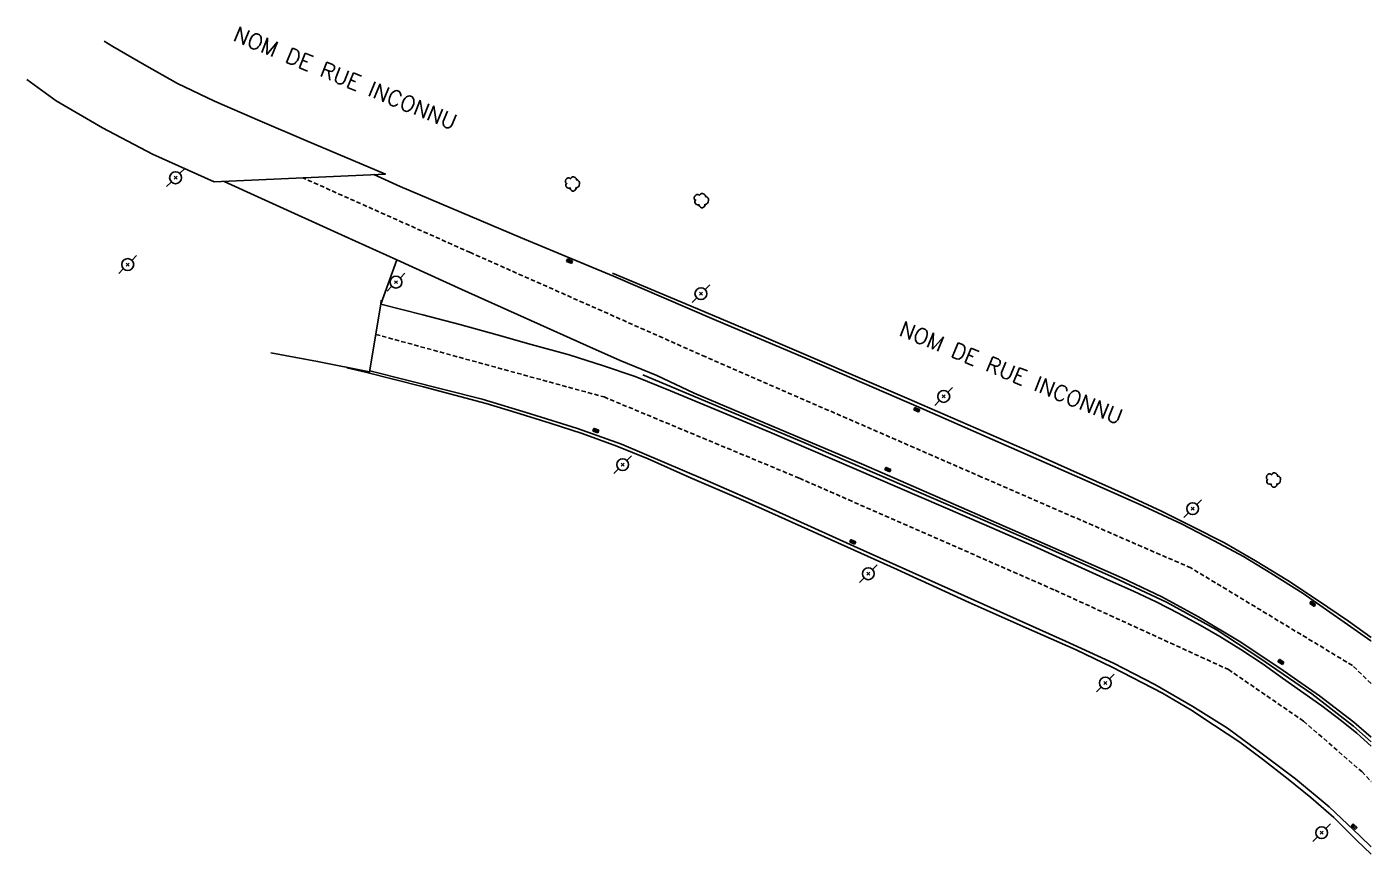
# Model space of a CAD drawing. Header units: millimetres. Extents: x 155000 to 156001, y 121015 to 121765.
# Drawn here: x 155848.9 to 156000, y 121672.2 to 121765.2 of the extents above; entities that cross this region are included whole.
import ezdxf
from ezdxf.enums import TextEntityAlignment as Align

# ---------------------------------------------------------------- set-up
doc = ezdxf.new("R2010")
doc.units = ezdxf.units.MM
doc.linetypes.add('DASHED', pattern=[0.75, 0.5, -0.25])
doc.layers.get('0').update_dxf_attribs({"linetype": 'CONTINUOUS'})
for name, color, linetype in [('W0001', 6, 'DASHED'), ('W0008', 7, 'CONTINUOUS'), ('W0010', 4, 'CONTINUOUS'), ('W0014', 7, 'CONTINUOUS'), ('W0120', 7, 'CONTINUOUS'), ('W0300', 7, 'CONTINUOUS'), ('W0401', 7, 'CONTINUOUS'), ('W0473', 7, 'CONTINUOUS'), ('W0989', 7, 'CONTINUOUS')]:
    doc.layers.add(name, color=color, linetype=linetype)
doc.styles.get("Standard").update_dxf_attribs({"font": 'romans.shx', "width": 0.85})

# ---------------------------------------------------------------- blocks, each defined once
blk = doc.blocks.new('T473')
for p, q in [((-0.166667, 0.166667), (0.166667, -0.166667)), ((-0.166667, -0.166667), (0.166667, 0.166667)), ((0.500001, 0.500001), (1.000002, 1.000002)), ((-1.000002, -1.000002), (-0.500001, -0.500001))]:
    blk.add_line(p, q)
blk.add_ellipse((0, 0), major_axis=(0.471405, 0.471405), ratio=1, start_param=5.4977871438, end_param=11.780972451)
blk = doc.blocks.new('T401')
for p, q in [((-0.3, 0.3), (0, 0.3)), ((-0.3, -0.25), (-0.3, 0.3)), ((-0.3, 0.15), (0, 0.15)), ((-0.3, 0), (0, 0)), ((0, 0.3), (0, -0.25)), ((-0.3, -0.15), (0, -0.15)), ((-0.3, -0.25), (-0.3, -0.3)), ((-0.3, -0.3), (0, -0.3)), ((0, -0.3), (0, -0.25))]:
    blk.add_line(p, q)
blk = doc.blocks.new('T300')
for p, q in [((-0.8, 0.51), (-0.86, 0.34)), ((-0.86, 0.34), (-0.86, 0.17)), ((-0.86, 0.17), (-0.74, 0.06)), ((-0.69, 0.63), (-0.8, 0.51)), ((-0.8, -0.06), (-0.74, 0.06)), ((-0.74, 0.06), (-0.69, 0.11)), ((-0.57, 0.69), (-0.69, 0.63)), ((-0.46, 0.69), (-0.57, 0.69)), ((-0.29, 0.63), (-0.46, 0.69)), ((-0.29, 0.63), (-0.17, 0.74)), ((-0.23, 0.57), (-0.29, 0.63)), ((-0.17, 0.74), (-0.06, 0.8)), ((-0.06, 0.8), (0.06, 0.8)), ((0.06, 0.8), (0.23, 0.74)), ((0.23, 0.74), (0.34, 0.63)), ((0.34, 0.63), (0.4, 0.51)), ((0.46, 0.46), (0.34, 0.46)), ((0.4, 0.51), (0.4, 0.46)), ((0.57, 0.4), (0.46, 0.46)), ((0.57, 0.4), (0.69, 0.29)), ((0.69, 0.29), (0.74, 0.17)), ((0.74, 0.06), (0.69, -0.17)), ((0.74, 0.17), (0.74, 0.06)), ((-0.8, -0.17), (-0.8, -0.06)), ((-0.8, -0.23), (-0.8, -0.17)), ((-0.74, -0.34), (-0.8, -0.23)), ((-0.69, -0.4), (-0.74, -0.34)), ((-0.51, -0.46), (-0.69, -0.4)), ((-0.4, -0.46), (-0.51, -0.46)), ((-0.4, -0.46), (-0.34, -0.46)), ((-0.34, -0.46), (-0.34, -0.4)), ((-0.34, -0.51), (-0.34, -0.46)), ((-0.29, -0.63), (-0.34, -0.51)), ((-0.17, -0.74), (-0.29, -0.63)), ((-0.06, -0.8), (-0.17, -0.74)), ((0.06, -0.8), (-0.06, -0.8)), ((0.17, -0.74), (0.06, -0.8)), ((0.23, -0.69), (0.17, -0.74)), ((0.29, -0.46), (0.23, -0.46)), ((0.29, -0.63), (0.23, -0.69)), ((0.46, -0.4), (0.29, -0.46)), ((0.34, -0.51), (0.29, -0.63)), ((0.34, -0.51), (0.34, -0.46)), ((0.57, -0.34), (0.46, -0.4)), ((0.63, -0.29), (0.57, -0.34)), ((0.69, -0.17), (0.63, -0.29))]:
    blk.add_line(p, q)

msp = doc.modelspace()

# ---------------------------------------------------------------- linework, layer by layer
at = {"layer": 'W0001'}
for points in [[(156000, 121691.41), (155997.9, 121693.43), (155979.75, 121704.39), (155956.22, 121714.61), (155925.2, 121728.1), (155898.74, 121739.82), (155879.91, 121748.22)], [(155888.1, 121730.61), (155888.81, 121730.44), (155913.77, 121723.6), (155935.73, 121714.47), (155964.47, 121701.89), (155983.95, 121692.98), (155992.4, 121687.18), (155998.95, 121681.51), (156000, 121680.39)]]:
    msp.add_lwpolyline(points, dxfattribs=at)
at = {"layer": 'W0008'}
for points in [[(156000, 121696.2), (155999.97, 121696.22), (155992.36, 121701.52), (155988.73, 121703.82), (155985.66, 121705.67), (155982.36, 121707.43), (155978.67, 121709.34), (155973.93, 121711.57), (155967.25, 121714.51), (155949.15, 121722.44), (155936.59, 121727.9), (155926.15, 121732.32), (155914.82, 121737.18), (155904.38, 121741.52), (155890.85, 121747.26), (155887.91, 121748.58)], [(155871.05, 121747.82), (155875.26, 121745.88), (155884.66, 121741.64), (155890.48, 121738.99)], [(155890.48, 121738.99), (155897.78, 121735.69), (155911.78, 121729.4), (155915.58, 121727.7), (155919.7, 121726.01), (155923.9, 121724.04), (155942.98, 121715.97), (155951.23, 121712.4), (155966.96, 121705.49), (155971.99, 121703.28), (155976.47, 121701.14), (155980.58, 121698.92), (155985.18, 121696.15), (155989.74, 121693.15), (155994.2, 121690.02), (155998.04, 121687.08), (156000, 121685.37)], [(156000, 121684.39), (155998.4, 121685.85), (155996.67, 121687.22), (155994.46, 121688.89), (155990.02, 121692.01), (155987.85, 121693.58), (155985.34, 121695.22), (155983.01, 121696.7), (155980.8, 121697.96), (155978.38, 121699.29), (155975.84, 121700.57), (155973.3, 121701.77), (155970.32, 121703.09), (155962.07, 121706.84), (155956.5, 121709.29), (155932.42, 121719.66), (155926.58, 121722.07), (155921.24, 121724.29), (155917.26, 121725.9), (155913.71, 121727.11), (155909.86, 121728.32), (155905.57, 121729.5), (155901.74, 121730.57), (155897.56, 121731.76), (155893.4, 121732.82), (155888.66, 121734.04)], [(155887.44, 121726.55), (155900.07, 121723.35), (155905.49, 121721.69), (155910.78, 121720.05), (155915.75, 121718.29), (155925.15, 121714.29), (155932.66, 121710.99), (155941.85, 121706.84), (155955.39, 121700.77), (155965.63, 121696.16), (155971.03, 121693.7), (155975.67, 121691.3), (155979.94, 121688.83), (155983.85, 121686.38), (155987.31, 121683.86), (155991.51, 121680.7), (155995.27, 121677.54), (155998.73, 121674.29), (156000, 121673.05)]]:
    msp.add_lwpolyline(points, dxfattribs=at)
at = {"layer": 'W0010'}
for points in [[(155914.73, 121737.51), (155923.56, 121733.8), (155931.99, 121730.24), (155947.8, 121723.45), (155961.58, 121717.49), (155972.25, 121712.73), (155976.42, 121710.78), (155979.87, 121709.05), (155983.5, 121707.21), (155987.01, 121705.2), (155990.64, 121702.99), (155993.99, 121700.79), (155997.44, 121698.41), (156000, 121696.57)], [(156000, 121672.25), (155998.37, 121673.83), (155995.8, 121676.35), (155993.23, 121678.6), (155990.68, 121680.65), (155987.79, 121682.91), (155985.23, 121684.81), (155982.41, 121686.68), (155979.73, 121688.46), (155976.56, 121690.31), (155970.88, 121693.26), (155966.86, 121695.2), (155961.22, 121697.67), (155954.83, 121700.53), (155946.73, 121704.23), (155938.55, 121707.89), (155929.7, 121711.86), (155923.4, 121714.56), (155918.72, 121716.65), (155915.19, 121718.07), (155911.32, 121719.51), (155907.73, 121720.66), (155903.84, 121721.87), (155900.53, 121722.86), (155897, 121723.8), (155893.47, 121724.73), (155890.05, 121725.59), (155886.95, 121726.37), (155884.85, 121726.86)], [(156000, 121684.86), (155998.02, 121686.63), (155993.33, 121690.25), (155987.5, 121694.24), (155982.59, 121697.47), (155976.99, 121700.56), (155971.17, 121703.29), (155964.19, 121706.39), (155955.74, 121710.06), (155936.23, 121718.47), (155918.14, 121726.09)]]:
    msp.add_lwpolyline(points, dxfattribs=at)
at = {"layer": 'W0014'}
msp.add_lwpolyline([(155888.66, 121734.04), (155890.48, 121738.99)], dxfattribs=at)
at = {"layer": 'W0120'}
for points in [[(155857.59, 121763.58), (155858.55, 121762.97), (155862.11, 121760.9), (155865.83, 121758.8), (155869.97, 121756.82), (155875.06, 121754.61), (155880.25, 121752.43), (155889.19, 121748.64), (155869.95, 121747.77), (155863, 121750.88), (155857.39, 121753.82), (155852.19, 121756.88), (155848.89, 121759.28)], [(155888.73, 121734.46), (155888.66, 121734.04), (155887.42, 121726.41), (155881.57, 121727.6), (155876.31, 121728.56)]]:
    msp.add_lwpolyline(points, dxfattribs=at)

# ---------------------------------------------------------------- block references
at = {"layer": 'W0300'}
for p in [(155910.29, 121747.53), (155924.78, 121745.66), (155989.09, 121714.26)]:
    msp.add_blockref('T300', p, dxfattribs=at)
at = {"layer": 'W0401'}
for p, rotation in [((155909.95, 121738.99), 67.42575965699896), ((155948.98, 121722.3), 66.47721030582427), ((155912.79, 121719.68), 250.4521326947288), ((155945.61, 121715.3), 246.5938886061828), ((155941.67, 121707.19), 245.6857534843271), ((155993.52, 121700.48), 55.11024556454898), ((155989.77, 121693.71), 236.7355214072665), ((155997.99, 121675.23), 226.7651391059621)]:
    msp.add_blockref('T401', p, dxfattribs=dict(at, rotation=rotation))
at = {"layer": 'W0473'}
for p in [(155865.6, 121748.23), (155860.23, 121738.48), (155890.38, 121736.5), (155924.66, 121735.2), (155951.96, 121723.66), (155915.87, 121716), (155979.94, 121711.06), (155943.48, 121703.74), (155970.13, 121691.47), (155994.44, 121674.65)]:
    msp.add_blockref('T473', p, dxfattribs=at)

# ---------------------------------------------------------------- texts
at = {"layer": 'W0989'}
for p in [(155872.29, 121764.48), (155947.14, 121731.37)]:
    msp.add_text('NOM DE RUE INCONNU', height=1.75, rotation=337.8304, dxfattribs=at).set_placement(p, align=Align.MIDDLE_LEFT)

doc.saveas('drawing.dxf')
